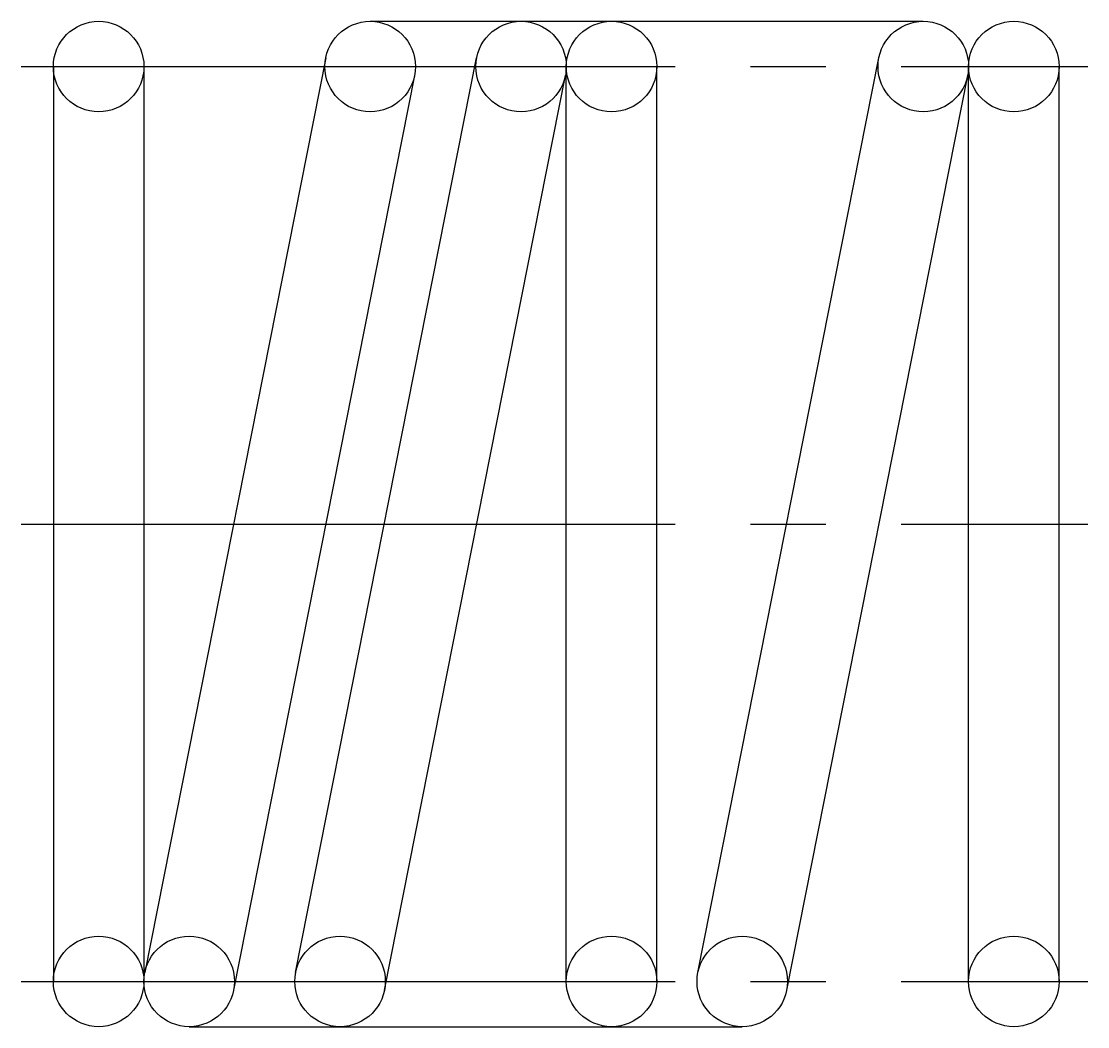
# Model space of a CAD drawing. Extents: x 1 to 16.5, y 1 to 15.1.
# Drawn here: x 11.19 to 16.49, y 10.07 to 15.07 of the extents above; entities outside this region: 2.
import ezdxf

# ---------------------------------------------------------------- set-up
doc = ezdxf.new("R2010")
doc.units = 0
doc.header["$LTSCALE"] = 0.25
doc.linetypes.add('CENTER', pattern=[17.5, 13, -1.5, 1.5, -1.5])
doc.linetypes.add('PHANTOM', pattern=[63.5, 31.75, -6.35, 6.35, -6.35, 6.35, -6.35])
doc.layers.get('0').update_dxf_attribs({"linetype": 'CONTINUOUS'})
doc.layers.add('CENTER', color=1, linetype='CENTER')

msp = doc.modelspace()

# ---------------------------------------------------------------- linework, layer by layer
at = {"color": 3, "linetype": 'PHANTOM'}
for p, q in [((12.9261, 15.0702), (15.6761, 15.0702)), ((12.5554, 10.3389), (13.4554, 14.8889)), ((13.9011, 10.2952), (13.9011, 14.8452)), ((14.3511, 10.2952), (14.3511, 14.8452)), ((12.9968, 10.2515), (13.8968, 14.8015)), ((12.0261, 10.0702), (14.7761, 10.0702))]:
    msp.add_line(p, q, dxfattribs=at)
for p, q in [((11.3511, 14.8452), (11.3511, 10.2952)), ((11.8011, 14.8452), (11.8011, 10.2952)), ((12.7054, 14.8889), (11.8054, 10.3389)), ((14.5554, 10.3389), (15.4554, 14.8889)), ((15.9011, 10.2952), (15.9011, 14.8452)), ((16.3511, 10.2952), (16.3511, 14.8452)), ((13.1468, 14.8015), (12.2468, 10.2515)), ((14.9968, 10.2515), (15.8968, 14.8015)), ((11.3511, 13.7077), (11.3511, 13.7078)), ((11.3511, 12.5702), (11.3512, 12.5702))]:
    msp.add_line(p, q)
for centre in [(11.5761, 14.8452), (12.9261, 14.8452), (15.6761, 14.8452), (16.1261, 14.8452), (11.5761, 10.2952), (12.0261, 10.2952), (14.7761, 10.2952), (16.1261, 10.2952)]:
    msp.add_circle(centre, 0.225)
for centre in [(13.6761, 14.8452), (14.1261, 14.8452), (12.7761, 10.2952), (14.1261, 10.2952)]:
    msp.add_circle(centre, 0.225, dxfattribs=at)
at = {"layer": 'CENTER', "color": 1, "linetype": 'CENTER'}
for p, q in [((11.1916, 14.8452), (16.4932, 14.8452)), ((11.1916, 12.5702), (16.4932, 12.5702)), ((11.1916, 10.2952), (16.4932, 10.2952))]:
    msp.add_line(p, q, dxfattribs=at)

# ---------------------------------------------------------------- texts
for s, p in [('WT5-5', (1, 2.5)), ('WT05', (1, 1))]:
    msp.add_text(s, height=0.4).set_placement(p)

doc.saveas('drawing.dxf')
